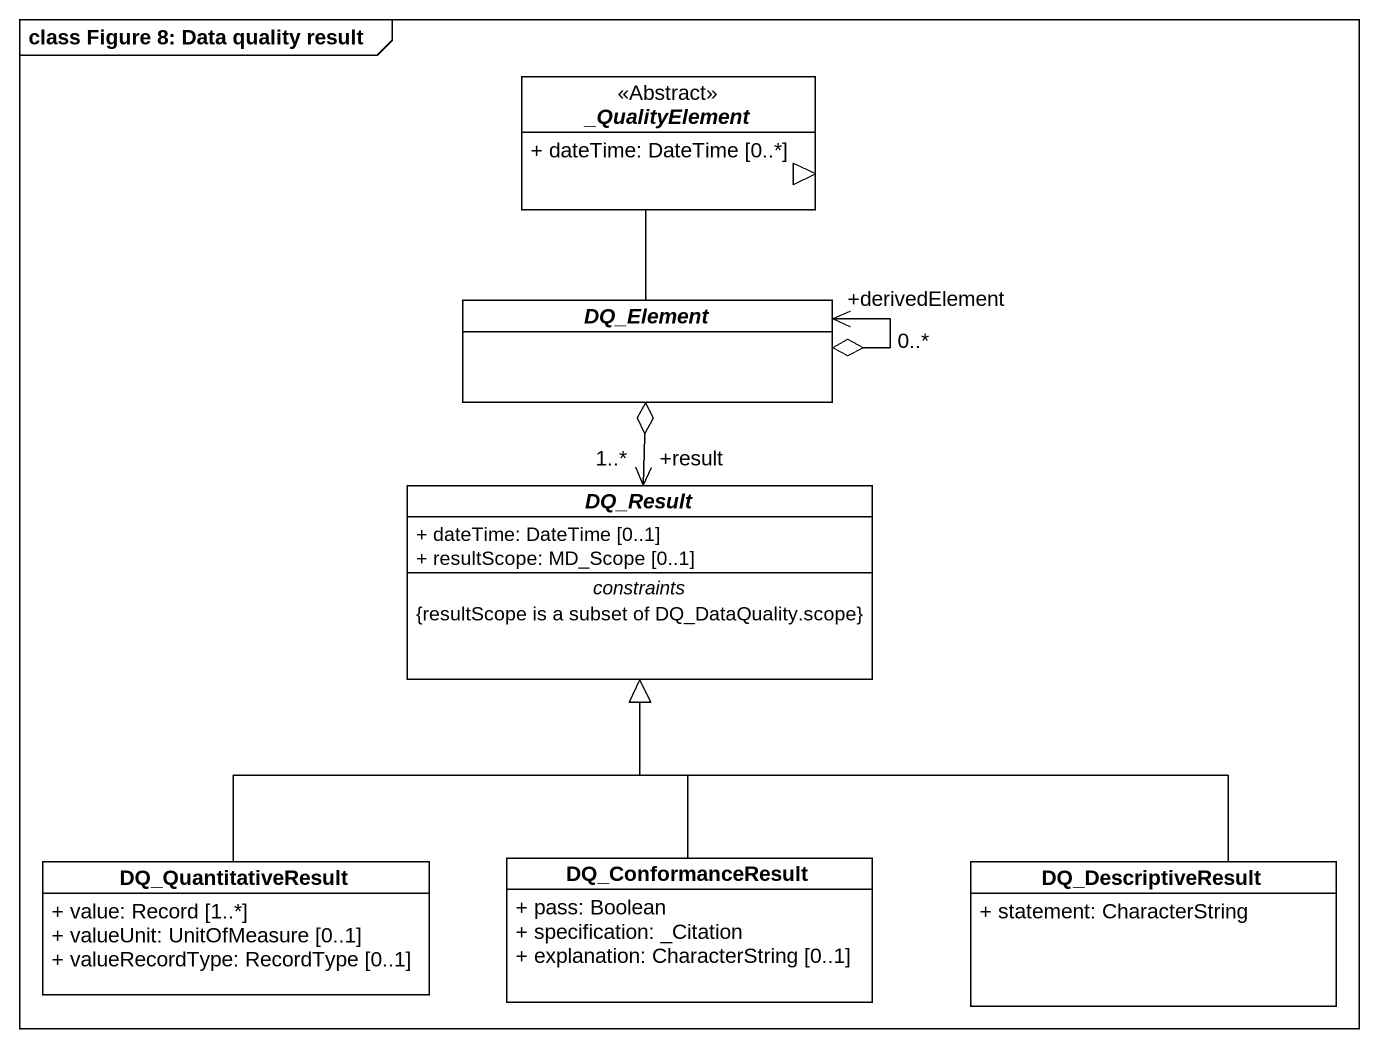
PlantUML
@startuml
mainframe class Figure 8: Data quality result
hide circle
hide empty members
skinparam classAttributeIconSize 0
abstract class "_QualityElement" as QualityElement <<Abstract>> {
  + dateTime: DateTime [0..*]
}
abstract class DQ_Element
abstract class DQ_Result {
  + dateTime: DateTime [0..1]
  + resultScope: MD_Scope [0..1]
  -- constraints --
  {resultScope is a subset of DQ_DataQuality.scope}
}
class DQ_QuantitativeResult {
  + value: Record [1..*]
  + valueUnit: UnitOfMeasure [0..1]
  + valueRecordType: RecordType [0..1]
}
class DQ_ConformanceResult {
  + pass: Boolean
  + specification: _Citation
  + explanation: CharacterString [0..1]
}
class DQ_DescriptiveResult {
  + statement: CharacterString
}
DQ_Element -up-|> QualityElement
DQ_Element o--> "+derivedElement\n0..*" DQ_Element
DQ_Element o--> "+result\n1..*" DQ_Result
DQ_QuantitativeResult -up-|> DQ_Result
DQ_ConformanceResult -up-|> DQ_Result
DQ_DescriptiveResult -up-|> DQ_Result
@enduml
